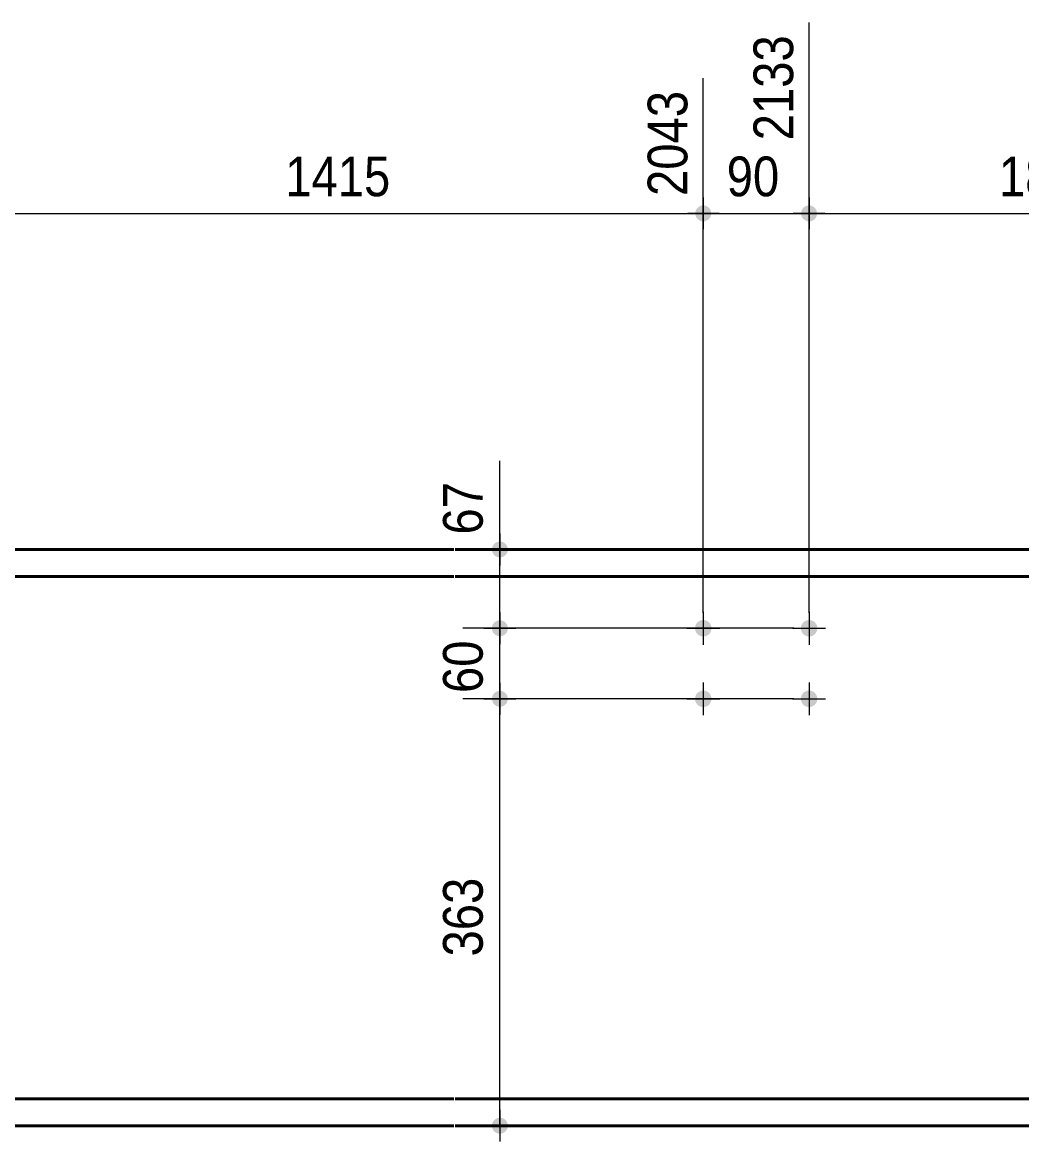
# Model space of a CAD drawing. Header units: millimetres. Extents: x 2 to 410, y 5 to 282.
# Drawn here: x 75 to 140.4, y 132.9 to 206.1 of the extents above; entities that cross this region are included whole.
import ezdxf

# ---------------------------------------------------------------- set-up
doc = ezdxf.new("R2010")
doc.units = ezdxf.units.MM
for name, color, linetype, lineweight in [('Boulon', 7, 'Continuous', 0), ('Cotation', 7, 'Continuous', 0), ('Piece', 2, 'Continuous', 0)]:
    doc.layers.add(name, color=color, linetype=linetype, lineweight=lineweight)
doc.styles.add('ARIAL', font='ARIAL.TTF')

# ---------------------------------------------------------------- blocks, each defined once
blk = doc.blocks.new('*A3')
at = {"layer": 'Boulon'}
for points in [[(125.93, 166.469), (125.932, 166.495), (125.935, 166.521), (125.94, 166.547), (125.945, 166.573), (125.952, 166.598), (125.961, 166.623), (125.97, 166.648), (125.981, 166.672), (125.993, 166.696), (126.006, 166.719), (126.02, 166.741), (126.035, 166.763), (126.051, 166.784), (126.069, 166.804), (126.087, 166.823), (126.106, 166.841), (126.126, 166.858), (126.147, 166.875), (126.168, 166.89), (126.191, 166.904), (126.214, 166.917), (126.237, 166.929), (126.262, 166.94), (126.286, 166.949), (126.311, 166.957), (126.337, 166.964), (126.363, 166.97), (126.389, 166.975), (126.415, 166.978), (126.441, 166.98), (126.468, 166.981), (126.494, 166.98), (126.52, 166.978), (126.547, 166.975), (126.573, 166.97), (126.598, 166.964), (126.624, 166.957), (126.649, 166.949), (126.674, 166.94), (126.698, 166.929), (126.721, 166.917), (126.744, 166.904), (126.767, 166.89), (126.788, 166.875), (126.809, 166.858), (126.829, 166.841), (126.848, 166.823), (126.867, 166.804), (126.884, 166.784), (126.9, 166.763), (126.915, 166.741), (126.929, 166.719), (126.943, 166.696), (126.954, 166.672), (126.965, 166.648), (126.975, 166.623), (126.983, 166.598), (126.99, 166.573), (126.996, 166.547), (127, 166.521), (127.003, 166.495), (127.005, 166.469), (127.006, 166.442), (127.005, 166.416), (127.003, 166.389), (127, 166.363), (126.996, 166.337), (126.99, 166.311), (126.983, 166.286), (126.975, 166.261), (126.965, 166.236), (126.954, 166.212), (126.943, 166.188), (126.929, 166.165), (126.915, 166.143), (126.9, 166.121), (126.884, 166.1), (126.867, 166.08), (126.848, 166.061), (126.829, 166.043), (126.809, 166.026), (126.788, 166.01), (126.767, 165.994), (126.744, 165.98), (126.721, 165.967), (126.698, 165.955), (126.674, 165.945), (126.649, 165.935), (126.624, 165.927), (126.598, 165.92), (126.573, 165.914), (126.547, 165.909), (126.52, 165.906), (126.494, 165.904), (126.468, 165.904), (126.441, 165.904), (126.415, 165.906), (126.389, 165.909), (126.363, 165.914), (126.337, 165.92), (126.311, 165.927), (126.286, 165.935), (126.262, 165.945), (126.237, 165.955), (126.214, 165.967), (126.191, 165.98), (126.168, 165.994), (126.147, 166.01), (126.126, 166.026), (126.106, 166.043), (126.087, 166.061), (126.069, 166.08), (126.051, 166.1), (126.035, 166.121), (126.02, 166.143), (126.006, 166.165), (125.993, 166.188), (125.981, 166.212), (125.97, 166.236), (125.961, 166.261), (125.952, 166.286), (125.945, 166.311), (125.94, 166.337), (125.935, 166.363), (125.932, 166.389), (125.93, 166.416), (125.929, 166.442)], [(125.93, 161.853), (125.932, 161.879), (125.935, 161.906), (125.94, 161.932), (125.945, 161.958), (125.952, 161.983), (125.961, 162.008), (125.97, 162.033), (125.981, 162.057), (125.993, 162.081), (126.006, 162.104), (126.02, 162.126), (126.035, 162.147), (126.051, 162.168), (126.069, 162.188), (126.087, 162.207), (126.106, 162.226), (126.126, 162.243), (126.147, 162.259), (126.168, 162.274), (126.191, 162.289), (126.214, 162.302), (126.237, 162.313), (126.262, 162.324), (126.286, 162.334), (126.311, 162.342), (126.337, 162.349), (126.363, 162.355), (126.389, 162.359), (126.415, 162.363), (126.441, 162.365), (126.468, 162.365), (126.494, 162.365), (126.52, 162.363), (126.547, 162.359), (126.573, 162.355), (126.598, 162.349), (126.624, 162.342), (126.649, 162.334), (126.674, 162.324), (126.698, 162.313), (126.721, 162.302), (126.744, 162.289), (126.767, 162.274), (126.788, 162.259), (126.809, 162.243), (126.829, 162.226), (126.848, 162.207), (126.867, 162.188), (126.884, 162.168), (126.9, 162.147), (126.915, 162.126), (126.929, 162.104), (126.943, 162.081), (126.954, 162.057), (126.965, 162.033), (126.975, 162.008), (126.983, 161.983), (126.99, 161.958), (126.996, 161.932), (127, 161.906), (127.003, 161.879), (127.005, 161.853), (127.006, 161.827), (127.005, 161.8), (127.003, 161.774), (127, 161.748), (126.996, 161.722), (126.99, 161.696), (126.983, 161.67), (126.975, 161.645), (126.965, 161.621), (126.954, 161.596), (126.943, 161.573), (126.929, 161.55), (126.915, 161.528), (126.9, 161.506), (126.884, 161.485), (126.867, 161.465), (126.848, 161.446), (126.829, 161.428), (126.809, 161.41), (126.788, 161.394), (126.767, 161.379), (126.744, 161.365), (126.721, 161.352), (126.698, 161.34), (126.674, 161.329), (126.649, 161.32), (126.624, 161.311), (126.598, 161.304), (126.573, 161.299), (126.547, 161.294), (126.52, 161.291), (126.494, 161.289), (126.468, 161.288), (126.441, 161.289), (126.415, 161.291), (126.389, 161.294), (126.363, 161.299), (126.337, 161.304), (126.311, 161.311), (126.286, 161.32), (126.262, 161.329), (126.237, 161.34), (126.214, 161.352), (126.191, 161.365), (126.168, 161.379), (126.147, 161.394), (126.126, 161.41), (126.106, 161.428), (126.087, 161.446), (126.069, 161.465), (126.051, 161.485), (126.035, 161.506), (126.02, 161.528), (126.006, 161.55), (125.993, 161.573), (125.981, 161.596), (125.97, 161.621), (125.961, 161.645), (125.952, 161.67), (125.945, 161.696), (125.94, 161.722), (125.935, 161.748), (125.932, 161.774), (125.93, 161.8), (125.929, 161.827)]]:
    blk.add_hatch(color=256, dxfattribs=at).paths.add_polyline_path(points, flags=17)
at = {"layer": 'Boulon', "linetype": 'Continuous', "lineweight": 0}
for p, q in [((126.468, 167.519), (126.468, 165.365)), ((125.391, 166.442), (127.545, 166.442)), ((126.468, 162.904), (126.468, 160.75)), ((125.391, 161.827), (127.545, 161.827))]:
    blk.add_line(p, q, dxfattribs=at)
blk = doc.blocks.new('*A4')
at = {"layer": 'Boulon'}
for points in [[(119.007, 166.469), (119.009, 166.495), (119.012, 166.521), (119.016, 166.547), (119.022, 166.573), (119.029, 166.598), (119.038, 166.623), (119.047, 166.648), (119.058, 166.672), (119.07, 166.696), (119.083, 166.719), (119.097, 166.741), (119.112, 166.763), (119.128, 166.784), (119.146, 166.804), (119.164, 166.823), (119.183, 166.841), (119.203, 166.858), (119.224, 166.875), (119.245, 166.89), (119.268, 166.904), (119.291, 166.917), (119.314, 166.929), (119.338, 166.94), (119.363, 166.949), (119.388, 166.957), (119.414, 166.964), (119.439, 166.97), (119.466, 166.975), (119.492, 166.978), (119.518, 166.98), (119.545, 166.981), (119.571, 166.98), (119.597, 166.978), (119.624, 166.975), (119.65, 166.97), (119.675, 166.964), (119.701, 166.957), (119.726, 166.949), (119.751, 166.94), (119.775, 166.929), (119.798, 166.917), (119.821, 166.904), (119.844, 166.89), (119.865, 166.875), (119.886, 166.858), (119.906, 166.841), (119.925, 166.823), (119.944, 166.804), (119.961, 166.784), (119.977, 166.763), (119.992, 166.741), (120.006, 166.719), (120.019, 166.696), (120.031, 166.672), (120.042, 166.648), (120.052, 166.623), (120.06, 166.598), (120.067, 166.573), (120.073, 166.547), (120.077, 166.521), (120.08, 166.495), (120.082, 166.469), (120.083, 166.442), (120.082, 166.416), (120.08, 166.389), (120.077, 166.363), (120.073, 166.337), (120.067, 166.311), (120.06, 166.286), (120.052, 166.261), (120.042, 166.236), (120.031, 166.212), (120.019, 166.188), (120.006, 166.165), (119.992, 166.143), (119.977, 166.121), (119.961, 166.1), (119.944, 166.08), (119.925, 166.061), (119.906, 166.043), (119.886, 166.026), (119.865, 166.01), (119.844, 165.994), (119.821, 165.98), (119.798, 165.967), (119.775, 165.955), (119.751, 165.945), (119.726, 165.935), (119.701, 165.927), (119.675, 165.92), (119.65, 165.914), (119.624, 165.909), (119.597, 165.906), (119.571, 165.904), (119.545, 165.904), (119.518, 165.904), (119.492, 165.906), (119.466, 165.909), (119.439, 165.914), (119.414, 165.92), (119.388, 165.927), (119.363, 165.935), (119.338, 165.945), (119.314, 165.955), (119.291, 165.967), (119.268, 165.98), (119.245, 165.994), (119.224, 166.01), (119.203, 166.026), (119.183, 166.043), (119.164, 166.061), (119.146, 166.08), (119.128, 166.1), (119.112, 166.121), (119.097, 166.143), (119.083, 166.165), (119.07, 166.188), (119.058, 166.212), (119.047, 166.236), (119.038, 166.261), (119.029, 166.286), (119.022, 166.311), (119.016, 166.337), (119.012, 166.363), (119.009, 166.389), (119.007, 166.416), (119.006, 166.442)], [(119.007, 161.853), (119.009, 161.879), (119.012, 161.906), (119.016, 161.932), (119.022, 161.958), (119.029, 161.983), (119.038, 162.008), (119.047, 162.033), (119.058, 162.057), (119.07, 162.081), (119.083, 162.104), (119.097, 162.126), (119.112, 162.147), (119.128, 162.168), (119.146, 162.188), (119.164, 162.207), (119.183, 162.226), (119.203, 162.243), (119.224, 162.259), (119.245, 162.274), (119.268, 162.289), (119.291, 162.302), (119.314, 162.313), (119.338, 162.324), (119.363, 162.334), (119.388, 162.342), (119.414, 162.349), (119.439, 162.355), (119.466, 162.359), (119.492, 162.363), (119.518, 162.365), (119.545, 162.365), (119.571, 162.365), (119.597, 162.363), (119.624, 162.359), (119.65, 162.355), (119.675, 162.349), (119.701, 162.342), (119.726, 162.334), (119.751, 162.324), (119.775, 162.313), (119.798, 162.302), (119.821, 162.289), (119.844, 162.274), (119.865, 162.259), (119.886, 162.243), (119.906, 162.226), (119.925, 162.207), (119.944, 162.188), (119.961, 162.168), (119.977, 162.147), (119.992, 162.126), (120.006, 162.104), (120.019, 162.081), (120.031, 162.057), (120.042, 162.033), (120.052, 162.008), (120.06, 161.983), (120.067, 161.958), (120.073, 161.932), (120.077, 161.906), (120.08, 161.879), (120.082, 161.853), (120.083, 161.827), (120.082, 161.8), (120.08, 161.774), (120.077, 161.748), (120.073, 161.722), (120.067, 161.696), (120.06, 161.67), (120.052, 161.645), (120.042, 161.621), (120.031, 161.596), (120.019, 161.573), (120.006, 161.55), (119.992, 161.528), (119.977, 161.506), (119.961, 161.485), (119.944, 161.465), (119.925, 161.446), (119.906, 161.428), (119.886, 161.41), (119.865, 161.394), (119.844, 161.379), (119.821, 161.365), (119.798, 161.352), (119.775, 161.34), (119.751, 161.329), (119.726, 161.32), (119.701, 161.311), (119.675, 161.304), (119.65, 161.299), (119.624, 161.294), (119.597, 161.291), (119.571, 161.289), (119.545, 161.288), (119.518, 161.289), (119.492, 161.291), (119.466, 161.294), (119.439, 161.299), (119.414, 161.304), (119.388, 161.311), (119.363, 161.32), (119.338, 161.329), (119.314, 161.34), (119.291, 161.352), (119.268, 161.365), (119.245, 161.379), (119.224, 161.394), (119.203, 161.41), (119.183, 161.428), (119.164, 161.446), (119.146, 161.465), (119.128, 161.485), (119.112, 161.506), (119.097, 161.528), (119.083, 161.55), (119.07, 161.573), (119.058, 161.596), (119.047, 161.621), (119.038, 161.645), (119.029, 161.67), (119.022, 161.696), (119.016, 161.722), (119.012, 161.748), (119.009, 161.774), (119.007, 161.8), (119.006, 161.827)]]:
    blk.add_hatch(color=256, dxfattribs=at).paths.add_polyline_path(points, flags=17)
at = {"layer": 'Boulon', "linetype": 'Continuous', "lineweight": 0}
for p, q in [((119.545, 167.519), (119.545, 165.365)), ((118.468, 166.442), (120.621, 166.442)), ((119.545, 162.904), (119.545, 160.75)), ((118.468, 161.827), (120.621, 161.827))]:
    blk.add_line(p, q, dxfattribs=at)
blk = doc.blocks.new('*A16')
at = {"layer": 'Piece', "color": 2, "linetype": 'Continuous', "lineweight": 40}
for p, q in [((24.239114, 171.595927), (103.216109, 171.595927)), ((103.316109, 171.595927), (142.696056, 171.595927)), ((103.216109, 169.826697), (24.769883, 169.826697)), ((142.696056, 169.826697), (103.316109, 169.826697)), ((103.216109, 135.67285), (35.016037, 135.67285)), ((142.696056, 135.67285), (103.316109, 135.67285)), ((35.546806, 133.90362), (103.216109, 133.90362)), ((103.316109, 133.90362), (142.696056, 133.90362))]:
    blk.add_line(p, q, dxfattribs=at)
blk = doc.blocks.new('*A61')
at = {"layer": 'Cotation'}
for points in [[(106.214, 161.307), (106.188, 161.309), (106.163, 161.312), (106.138, 161.317), (106.113, 161.322), (106.088, 161.329), (106.064, 161.337), (106.04, 161.346), (106.017, 161.357), (105.994, 161.368), (105.972, 161.381), (105.95, 161.394), (105.929, 161.409), (105.909, 161.425), (105.89, 161.441), (105.871, 161.459), (105.854, 161.477), (105.837, 161.497), (105.821, 161.517), (105.807, 161.538), (105.793, 161.559), (105.781, 161.582), (105.769, 161.604), (105.759, 161.628), (105.75, 161.652), (105.742, 161.676), (105.735, 161.7), (105.729, 161.725), (105.725, 161.75), (105.722, 161.776), (105.72, 161.801), (105.719, 161.827), (105.72, 161.852), (105.722, 161.878), (105.725, 161.903), (105.729, 161.928), (105.735, 161.953), (105.742, 161.978), (105.75, 162.002), (105.759, 162.026), (105.769, 162.049), (105.781, 162.072), (105.793, 162.094), (105.807, 162.116), (105.821, 162.136), (105.837, 162.157), (105.854, 162.176), (105.871, 162.194), (105.89, 162.212), (105.909, 162.229), (105.929, 162.244), (105.95, 162.259), (105.972, 162.273), (105.994, 162.285), (106.017, 162.297), (106.04, 162.307), (106.064, 162.316), (106.088, 162.324), (106.113, 162.331), (106.138, 162.337), (106.163, 162.341), (106.188, 162.344), (106.214, 162.346), (106.239, 162.347), (106.265, 162.346), (106.29, 162.344), (106.315, 162.341), (106.341, 162.337), (106.365, 162.331), (106.39, 162.324), (106.414, 162.316), (106.438, 162.307), (106.461, 162.297), (106.484, 162.285), (106.506, 162.273), (106.528, 162.259), (106.549, 162.244), (106.569, 162.229), (106.588, 162.212), (106.607, 162.194), (106.624, 162.176), (106.641, 162.157), (106.657, 162.136), (106.671, 162.116), (106.685, 162.094), (106.698, 162.072), (106.709, 162.049), (106.72, 162.026), (106.729, 162.002), (106.737, 161.978), (106.744, 161.953), (106.749, 161.928), (106.753, 161.903), (106.757, 161.878), (106.758, 161.852), (106.759, 161.827), (106.758, 161.801), (106.757, 161.776), (106.753, 161.75), (106.749, 161.725), (106.744, 161.7), (106.737, 161.676), (106.729, 161.652), (106.72, 161.628), (106.709, 161.604), (106.698, 161.582), (106.685, 161.559), (106.671, 161.538), (106.657, 161.517), (106.641, 161.497), (106.624, 161.477), (106.607, 161.459), (106.588, 161.441), (106.569, 161.425), (106.549, 161.409), (106.528, 161.394), (106.506, 161.381), (106.484, 161.368), (106.461, 161.357), (106.438, 161.346), (106.414, 161.337), (106.39, 161.329), (106.365, 161.322), (106.341, 161.317), (106.315, 161.312), (106.29, 161.309), (106.265, 161.307), (106.239, 161.307)], [(106.214, 133.384), (106.188, 133.386), (106.163, 133.389), (106.138, 133.394), (106.113, 133.399), (106.088, 133.406), (106.064, 133.414), (106.04, 133.423), (106.017, 133.434), (105.994, 133.445), (105.972, 133.458), (105.95, 133.471), (105.929, 133.486), (105.909, 133.502), (105.89, 133.518), (105.871, 133.536), (105.854, 133.554), (105.837, 133.574), (105.821, 133.594), (105.807, 133.615), (105.793, 133.636), (105.781, 133.658), (105.769, 133.681), (105.759, 133.705), (105.75, 133.728), (105.742, 133.753), (105.735, 133.777), (105.729, 133.802), (105.725, 133.827), (105.722, 133.853), (105.72, 133.878), (105.719, 133.904), (105.72, 133.929), (105.722, 133.955), (105.725, 133.98), (105.729, 134.005), (105.735, 134.03), (105.742, 134.055), (105.75, 134.079), (105.759, 134.103), (105.769, 134.126), (105.781, 134.149), (105.793, 134.171), (105.807, 134.193), (105.821, 134.213), (105.837, 134.234), (105.854, 134.253), (105.871, 134.271), (105.89, 134.289), (105.909, 134.306), (105.929, 134.321), (105.95, 134.336), (105.972, 134.35), (105.994, 134.362), (106.017, 134.374), (106.04, 134.384), (106.064, 134.393), (106.088, 134.401), (106.113, 134.408), (106.138, 134.414), (106.163, 134.418), (106.188, 134.421), (106.214, 134.423), (106.239, 134.424), (106.265, 134.423), (106.29, 134.421), (106.315, 134.418), (106.341, 134.414), (106.365, 134.408), (106.39, 134.401), (106.414, 134.393), (106.438, 134.384), (106.461, 134.374), (106.484, 134.362), (106.506, 134.35), (106.528, 134.336), (106.549, 134.321), (106.569, 134.306), (106.588, 134.289), (106.607, 134.271), (106.624, 134.253), (106.641, 134.234), (106.657, 134.213), (106.671, 134.193), (106.685, 134.171), (106.698, 134.149), (106.709, 134.126), (106.72, 134.103), (106.729, 134.079), (106.737, 134.055), (106.744, 134.03), (106.749, 134.005), (106.753, 133.98), (106.757, 133.955), (106.758, 133.929), (106.759, 133.904), (106.758, 133.878), (106.757, 133.853), (106.753, 133.827), (106.749, 133.802), (106.744, 133.777), (106.737, 133.753), (106.729, 133.728), (106.72, 133.705), (106.709, 133.681), (106.698, 133.658), (106.685, 133.636), (106.671, 133.615), (106.657, 133.594), (106.641, 133.574), (106.624, 133.554), (106.607, 133.536), (106.588, 133.518), (106.569, 133.502), (106.549, 133.486), (106.528, 133.471), (106.506, 133.458), (106.484, 133.445), (106.461, 133.434), (106.438, 133.423), (106.414, 133.414), (106.39, 133.406), (106.365, 133.399), (106.341, 133.394), (106.315, 133.389), (106.29, 133.386), (106.265, 133.384), (106.239, 133.384)]]:
    blk.add_hatch(color=256, dxfattribs=at).paths.add_polyline_path(points, flags=17)
at = {"layer": 'Cotation', "linetype": 'Continuous', "lineweight": 0}
for p, q in [((106.239, 162.867), (106.239, 160.787)), ((106.239, 161.827), (106.239, 162.867)), ((125.468, 161.827), (105.639, 161.827)), ((105.639, 161.827), (107.279, 161.827)), ((106.239, 133.904), (106.239, 161.827)), ((106.239, 134.944), (106.239, 132.864)), ((118.545, 133.904), (103.819, 133.904)), ((105.199, 133.904), (107.279, 133.904)), ((106.239, 133.904), (106.239, 132.864))]:
    blk.add_line(p, q, dxfattribs=at)
at = {"layer": 'Cotation'}
for p in [(106.239, 161.827), (106.239, 133.904)]:
    blk.add_point(p, dxfattribs=at)
at = {"layer": 'Cotation', "style": 'ARIAL', "width": 0.85}
blk.add_text('363', height=2.6, rotation=90.00021, dxfattribs=at).set_placement((105.119, 144.973))
blk = doc.blocks.new('*A62')
at = {"layer": 'Cotation'}
for points in [[(106.214, 165.923), (106.188, 165.925), (106.163, 165.928), (106.138, 165.932), (106.113, 165.938), (106.088, 165.944), (106.064, 165.952), (106.04, 165.962), (106.017, 165.972), (105.994, 165.983), (105.972, 165.996), (105.95, 166.01), (105.929, 166.024), (105.909, 166.04), (105.89, 166.057), (105.871, 166.074), (105.854, 166.093), (105.837, 166.112), (105.821, 166.132), (105.807, 166.153), (105.793, 166.175), (105.781, 166.197), (105.769, 166.22), (105.759, 166.243), (105.75, 166.267), (105.742, 166.291), (105.735, 166.316), (105.729, 166.341), (105.725, 166.366), (105.722, 166.391), (105.72, 166.417), (105.719, 166.442), (105.72, 166.468), (105.722, 166.493), (105.725, 166.518), (105.729, 166.544), (105.735, 166.568), (105.742, 166.593), (105.75, 166.617), (105.759, 166.641), (105.769, 166.664), (105.781, 166.687), (105.793, 166.709), (105.807, 166.731), (105.821, 166.752), (105.837, 166.772), (105.854, 166.791), (105.871, 166.81), (105.89, 166.827), (105.909, 166.844), (105.929, 166.86), (105.95, 166.874), (105.972, 166.888), (105.994, 166.901), (106.017, 166.912), (106.04, 166.922), (106.064, 166.932), (106.088, 166.94), (106.113, 166.946), (106.138, 166.952), (106.163, 166.956), (106.188, 166.96), (106.214, 166.961), (106.239, 166.962), (106.265, 166.961), (106.29, 166.96), (106.315, 166.956), (106.341, 166.952), (106.365, 166.946), (106.39, 166.94), (106.414, 166.932), (106.438, 166.922), (106.461, 166.912), (106.484, 166.901), (106.506, 166.888), (106.528, 166.874), (106.549, 166.86), (106.569, 166.844), (106.588, 166.827), (106.607, 166.81), (106.624, 166.791), (106.641, 166.772), (106.657, 166.752), (106.671, 166.731), (106.685, 166.709), (106.698, 166.687), (106.709, 166.664), (106.72, 166.641), (106.729, 166.617), (106.737, 166.593), (106.744, 166.568), (106.749, 166.544), (106.753, 166.518), (106.757, 166.493), (106.758, 166.468), (106.759, 166.442), (106.758, 166.417), (106.757, 166.391), (106.753, 166.366), (106.749, 166.341), (106.744, 166.316), (106.737, 166.291), (106.729, 166.267), (106.72, 166.243), (106.709, 166.22), (106.698, 166.197), (106.685, 166.175), (106.671, 166.153), (106.657, 166.132), (106.641, 166.112), (106.624, 166.093), (106.607, 166.074), (106.588, 166.057), (106.569, 166.04), (106.549, 166.024), (106.528, 166.01), (106.506, 165.996), (106.484, 165.983), (106.461, 165.972), (106.438, 165.962), (106.414, 165.952), (106.39, 165.944), (106.365, 165.938), (106.341, 165.932), (106.315, 165.928), (106.29, 165.925), (106.265, 165.923), (106.239, 165.922)], [(106.214, 161.307), (106.188, 161.309), (106.163, 161.312), (106.138, 161.317), (106.113, 161.322), (106.088, 161.329), (106.064, 161.337), (106.04, 161.346), (106.017, 161.357), (105.994, 161.368), (105.972, 161.381), (105.95, 161.394), (105.929, 161.409), (105.909, 161.425), (105.89, 161.441), (105.871, 161.459), (105.854, 161.477), (105.837, 161.497), (105.821, 161.517), (105.807, 161.538), (105.793, 161.559), (105.781, 161.582), (105.769, 161.604), (105.759, 161.628), (105.75, 161.652), (105.742, 161.676), (105.735, 161.7), (105.729, 161.725), (105.725, 161.75), (105.722, 161.776), (105.72, 161.801), (105.719, 161.827), (105.72, 161.852), (105.722, 161.878), (105.725, 161.903), (105.729, 161.928), (105.735, 161.953), (105.742, 161.978), (105.75, 162.002), (105.759, 162.026), (105.769, 162.049), (105.781, 162.072), (105.793, 162.094), (105.807, 162.116), (105.821, 162.136), (105.837, 162.157), (105.854, 162.176), (105.871, 162.194), (105.89, 162.212), (105.909, 162.229), (105.929, 162.244), (105.95, 162.259), (105.972, 162.273), (105.994, 162.285), (106.017, 162.297), (106.04, 162.307), (106.064, 162.316), (106.088, 162.324), (106.113, 162.331), (106.138, 162.337), (106.163, 162.341), (106.188, 162.344), (106.214, 162.346), (106.239, 162.347), (106.265, 162.346), (106.29, 162.344), (106.315, 162.341), (106.341, 162.337), (106.365, 162.331), (106.39, 162.324), (106.414, 162.316), (106.438, 162.307), (106.461, 162.297), (106.484, 162.285), (106.506, 162.273), (106.528, 162.259), (106.549, 162.244), (106.569, 162.229), (106.588, 162.212), (106.607, 162.194), (106.624, 162.176), (106.641, 162.157), (106.657, 162.136), (106.671, 162.116), (106.685, 162.094), (106.698, 162.072), (106.709, 162.049), (106.72, 162.026), (106.729, 162.002), (106.737, 161.978), (106.744, 161.953), (106.749, 161.928), (106.753, 161.903), (106.757, 161.878), (106.758, 161.852), (106.759, 161.827), (106.758, 161.801), (106.757, 161.776), (106.753, 161.75), (106.749, 161.725), (106.744, 161.7), (106.737, 161.676), (106.729, 161.652), (106.72, 161.628), (106.709, 161.604), (106.698, 161.582), (106.685, 161.559), (106.671, 161.538), (106.657, 161.517), (106.641, 161.497), (106.624, 161.477), (106.607, 161.459), (106.588, 161.441), (106.569, 161.425), (106.549, 161.409), (106.528, 161.394), (106.506, 161.381), (106.484, 161.368), (106.461, 161.357), (106.438, 161.346), (106.414, 161.337), (106.39, 161.329), (106.365, 161.322), (106.341, 161.317), (106.315, 161.312), (106.29, 161.309), (106.265, 161.307), (106.239, 161.307)]]:
    blk.add_hatch(color=256, dxfattribs=at).paths.add_polyline_path(points, flags=17)
at = {"layer": 'Cotation', "linetype": 'Continuous', "lineweight": 0}
for p, q in [((106.239, 167.482), (106.239, 165.402)), ((106.239, 166.442), (106.239, 167.482)), ((125.468, 166.442), (103.819, 166.442)), ((105.199, 166.442), (107.279, 166.442)), ((106.239, 161.827), (106.239, 166.442)), ((106.239, 162.867), (106.239, 160.787)), ((125.468, 161.827), (103.819, 161.827)), ((105.199, 161.827), (107.279, 161.827)), ((106.239, 161.827), (106.239, 160.787))]:
    blk.add_line(p, q, dxfattribs=at)
at = {"layer": 'Cotation'}
for p in [(106.239, 166.442), (106.239, 161.827)]:
    blk.add_point(p, dxfattribs=at)
at = {"layer": 'Cotation', "style": 'ARIAL', "width": 0.85}
blk.add_text('60', height=2.6, rotation=90.00021, dxfattribs=at).set_placement((105.119, 162.206))
blk = doc.blocks.new('*A63')
at = {"layer": 'Cotation'}
for points in [[(106.214, 171.077), (106.188, 171.078), (106.163, 171.082), (106.138, 171.086), (106.113, 171.092), (106.088, 171.098), (106.064, 171.106), (106.04, 171.116), (106.017, 171.126), (105.994, 171.137), (105.972, 171.15), (105.95, 171.164), (105.929, 171.178), (105.909, 171.194), (105.89, 171.211), (105.871, 171.228), (105.854, 171.247), (105.837, 171.266), (105.821, 171.286), (105.807, 171.307), (105.793, 171.329), (105.781, 171.351), (105.769, 171.374), (105.759, 171.397), (105.75, 171.421), (105.742, 171.445), (105.735, 171.47), (105.729, 171.494), (105.725, 171.52), (105.722, 171.545), (105.72, 171.57), (105.719, 171.596), (105.72, 171.621), (105.722, 171.647), (105.725, 171.672), (105.729, 171.697), (105.735, 171.722), (105.742, 171.747), (105.75, 171.771), (105.759, 171.795), (105.769, 171.818), (105.781, 171.841), (105.793, 171.863), (105.807, 171.885), (105.821, 171.906), (105.837, 171.926), (105.854, 171.945), (105.871, 171.964), (105.89, 171.981), (105.909, 171.998), (105.929, 172.014), (105.95, 172.028), (105.972, 172.042), (105.994, 172.055), (106.017, 172.066), (106.04, 172.076), (106.064, 172.086), (106.088, 172.094), (106.113, 172.1), (106.138, 172.106), (106.163, 172.11), (106.188, 172.113), (106.214, 172.115), (106.239, 172.116), (106.265, 172.115), (106.29, 172.113), (106.315, 172.11), (106.341, 172.106), (106.365, 172.1), (106.39, 172.094), (106.414, 172.086), (106.438, 172.076), (106.461, 172.066), (106.484, 172.055), (106.506, 172.042), (106.528, 172.028), (106.549, 172.014), (106.569, 171.998), (106.588, 171.981), (106.607, 171.964), (106.624, 171.945), (106.641, 171.926), (106.657, 171.906), (106.671, 171.885), (106.685, 171.863), (106.698, 171.841), (106.709, 171.818), (106.72, 171.795), (106.729, 171.771), (106.737, 171.747), (106.744, 171.722), (106.749, 171.697), (106.753, 171.672), (106.757, 171.647), (106.758, 171.621), (106.759, 171.596), (106.758, 171.57), (106.757, 171.545), (106.753, 171.52), (106.749, 171.494), (106.744, 171.47), (106.737, 171.445), (106.729, 171.421), (106.72, 171.397), (106.709, 171.374), (106.698, 171.351), (106.685, 171.329), (106.671, 171.307), (106.657, 171.286), (106.641, 171.266), (106.624, 171.247), (106.607, 171.228), (106.588, 171.211), (106.569, 171.194), (106.549, 171.178), (106.528, 171.164), (106.506, 171.15), (106.484, 171.137), (106.461, 171.126), (106.438, 171.116), (106.414, 171.106), (106.39, 171.098), (106.365, 171.092), (106.341, 171.086), (106.315, 171.082), (106.29, 171.078), (106.265, 171.077), (106.239, 171.076)], [(106.214, 165.923), (106.188, 165.925), (106.163, 165.928), (106.138, 165.932), (106.113, 165.938), (106.088, 165.944), (106.064, 165.952), (106.04, 165.962), (106.017, 165.972), (105.994, 165.983), (105.972, 165.996), (105.95, 166.01), (105.929, 166.024), (105.909, 166.04), (105.89, 166.057), (105.871, 166.074), (105.854, 166.093), (105.837, 166.112), (105.821, 166.132), (105.807, 166.153), (105.793, 166.175), (105.781, 166.197), (105.769, 166.22), (105.759, 166.243), (105.75, 166.267), (105.742, 166.291), (105.735, 166.316), (105.729, 166.341), (105.725, 166.366), (105.722, 166.391), (105.72, 166.417), (105.719, 166.442), (105.72, 166.468), (105.722, 166.493), (105.725, 166.518), (105.729, 166.544), (105.735, 166.568), (105.742, 166.593), (105.75, 166.617), (105.759, 166.641), (105.769, 166.664), (105.781, 166.687), (105.793, 166.709), (105.807, 166.731), (105.821, 166.752), (105.837, 166.772), (105.854, 166.791), (105.871, 166.81), (105.89, 166.827), (105.909, 166.844), (105.929, 166.86), (105.95, 166.874), (105.972, 166.888), (105.994, 166.901), (106.017, 166.912), (106.04, 166.922), (106.064, 166.932), (106.088, 166.94), (106.113, 166.946), (106.138, 166.952), (106.163, 166.956), (106.188, 166.96), (106.214, 166.961), (106.239, 166.962), (106.265, 166.961), (106.29, 166.96), (106.315, 166.956), (106.341, 166.952), (106.365, 166.946), (106.39, 166.94), (106.414, 166.932), (106.438, 166.922), (106.461, 166.912), (106.484, 166.901), (106.506, 166.888), (106.528, 166.874), (106.549, 166.86), (106.569, 166.844), (106.588, 166.827), (106.607, 166.81), (106.624, 166.791), (106.641, 166.772), (106.657, 166.752), (106.671, 166.731), (106.685, 166.709), (106.698, 166.687), (106.709, 166.664), (106.72, 166.641), (106.729, 166.617), (106.737, 166.593), (106.744, 166.568), (106.749, 166.544), (106.753, 166.518), (106.757, 166.493), (106.758, 166.468), (106.759, 166.442), (106.758, 166.417), (106.757, 166.391), (106.753, 166.366), (106.749, 166.341), (106.744, 166.316), (106.737, 166.291), (106.729, 166.267), (106.72, 166.243), (106.709, 166.22), (106.698, 166.197), (106.685, 166.175), (106.671, 166.153), (106.657, 166.132), (106.641, 166.112), (106.624, 166.093), (106.607, 166.074), (106.588, 166.057), (106.569, 166.04), (106.549, 166.024), (106.528, 166.01), (106.506, 165.996), (106.484, 165.983), (106.461, 165.972), (106.438, 165.962), (106.414, 165.952), (106.39, 165.944), (106.365, 165.938), (106.341, 165.932), (106.315, 165.928), (106.29, 165.925), (106.265, 165.923), (106.239, 165.922)]]:
    blk.add_hatch(color=256, dxfattribs=at).paths.add_polyline_path(points, flags=17)
at = {"layer": 'Cotation', "linetype": 'Continuous', "lineweight": 0}
for p, q in [((106.239, 171.596), (106.239, 177.403)), ((106.239, 171.596), (106.239, 177.403)), ((106.239, 172.636), (106.239, 170.556)), ((118.545, 171.596), (103.819, 171.596)), ((105.199, 171.596), (107.279, 171.596)), ((106.239, 166.442), (106.239, 171.596)), ((106.239, 167.482), (106.239, 165.402)), ((125.468, 166.442), (105.639, 166.442)), ((105.639, 166.442), (107.279, 166.442)), ((106.239, 166.442), (106.239, 165.402))]:
    blk.add_line(p, q, dxfattribs=at)
at = {"layer": 'Cotation'}
for p in [(106.239, 171.596), (106.239, 166.442)]:
    blk.add_point(p, dxfattribs=at)
at = {"layer": 'Cotation', "style": 'ARIAL', "width": 0.85}
blk.add_text('67', height=2.6, rotation=90.00021, dxfattribs=at).set_placement((105.119, 172.571))
blk = doc.blocks.new('*A83')
at = {"layer": 'Cotation'}
for points in [[(72.545, 193.059), (72.519, 193.061), (72.494, 193.064), (72.469, 193.069), (72.444, 193.074), (72.419, 193.081), (72.395, 193.089), (72.371, 193.098), (72.348, 193.108), (72.325, 193.12), (72.303, 193.133), (72.281, 193.146), (72.26, 193.161), (72.24, 193.177), (72.221, 193.193), (72.202, 193.211), (72.185, 193.229), (72.168, 193.249), (72.152, 193.269), (72.138, 193.29), (72.124, 193.311), (72.111, 193.333), (72.1, 193.356), (72.09, 193.38), (72.08, 193.403), (72.072, 193.428), (72.066, 193.452), (72.06, 193.477), (72.056, 193.502), (72.053, 193.528), (72.051, 193.553), (72.05, 193.579), (72.051, 193.604), (72.053, 193.63), (72.056, 193.655), (72.06, 193.68), (72.066, 193.705), (72.072, 193.73), (72.08, 193.754), (72.09, 193.778), (72.1, 193.801), (72.111, 193.824), (72.124, 193.846), (72.138, 193.867), (72.152, 193.888), (72.168, 193.908), (72.185, 193.928), (72.202, 193.946), (72.221, 193.964), (72.24, 193.981), (72.26, 193.996), (72.281, 194.011), (72.303, 194.025), (72.325, 194.037), (72.348, 194.049), (72.371, 194.059), (72.395, 194.068), (72.419, 194.076), (72.444, 194.083), (72.469, 194.089), (72.494, 194.093), (72.519, 194.096), (72.545, 194.098), (72.57, 194.099), (72.596, 194.098), (72.621, 194.096), (72.646, 194.093), (72.671, 194.089), (72.696, 194.083), (72.721, 194.076), (72.745, 194.068), (72.769, 194.059), (72.792, 194.049), (72.815, 194.037), (72.837, 194.025), (72.859, 194.011), (72.88, 193.996), (72.9, 193.981), (72.919, 193.964), (72.938, 193.946), (72.955, 193.928), (72.972, 193.908), (72.988, 193.888), (73.002, 193.867), (73.016, 193.846), (73.029, 193.824), (73.04, 193.801), (73.05, 193.778), (73.06, 193.754), (73.068, 193.73), (73.074, 193.705), (73.08, 193.68), (73.084, 193.655), (73.088, 193.63), (73.089, 193.604), (73.09, 193.579), (73.089, 193.553), (73.088, 193.528), (73.084, 193.502), (73.08, 193.477), (73.074, 193.452), (73.068, 193.428), (73.06, 193.403), (73.05, 193.38), (73.04, 193.356), (73.029, 193.333), (73.016, 193.311), (73.002, 193.29), (72.988, 193.269), (72.972, 193.249), (72.955, 193.229), (72.938, 193.211), (72.919, 193.193), (72.9, 193.177), (72.88, 193.161), (72.859, 193.146), (72.837, 193.133), (72.815, 193.12), (72.792, 193.108), (72.769, 193.098), (72.745, 193.089), (72.721, 193.081), (72.696, 193.074), (72.671, 193.069), (72.646, 193.064), (72.621, 193.061), (72.596, 193.059), (72.57, 193.059)], [(119.519, 193.059), (119.494, 193.061), (119.468, 193.064), (119.443, 193.069), (119.418, 193.074), (119.394, 193.081), (119.369, 193.089), (119.346, 193.098), (119.322, 193.108), (119.299, 193.12), (119.277, 193.133), (119.256, 193.146), (119.235, 193.161), (119.215, 193.177), (119.195, 193.193), (119.177, 193.211), (119.159, 193.229), (119.143, 193.249), (119.127, 193.269), (119.112, 193.29), (119.099, 193.311), (119.086, 193.333), (119.074, 193.356), (119.064, 193.38), (119.055, 193.403), (119.047, 193.428), (119.04, 193.452), (119.035, 193.477), (119.03, 193.502), (119.027, 193.528), (119.025, 193.553), (119.025, 193.579), (119.025, 193.604), (119.027, 193.63), (119.03, 193.655), (119.035, 193.68), (119.04, 193.705), (119.047, 193.73), (119.055, 193.754), (119.064, 193.778), (119.074, 193.801), (119.086, 193.824), (119.099, 193.846), (119.112, 193.867), (119.127, 193.888), (119.143, 193.908), (119.159, 193.928), (119.177, 193.946), (119.195, 193.964), (119.215, 193.981), (119.235, 193.996), (119.256, 194.011), (119.277, 194.025), (119.299, 194.037), (119.322, 194.049), (119.346, 194.059), (119.369, 194.068), (119.394, 194.076), (119.418, 194.083), (119.443, 194.089), (119.468, 194.093), (119.494, 194.096), (119.519, 194.098), (119.545, 194.099), (119.57, 194.098), (119.596, 194.096), (119.621, 194.093), (119.646, 194.089), (119.671, 194.083), (119.695, 194.076), (119.72, 194.068), (119.744, 194.059), (119.767, 194.049), (119.79, 194.037), (119.812, 194.025), (119.833, 194.011), (119.854, 193.996), (119.874, 193.981), (119.894, 193.964), (119.912, 193.946), (119.93, 193.928), (119.947, 193.908), (119.962, 193.888), (119.977, 193.867), (119.991, 193.846), (120.003, 193.824), (120.015, 193.801), (120.025, 193.778), (120.034, 193.754), (120.042, 193.73), (120.049, 193.705), (120.055, 193.68), (120.059, 193.655), (120.062, 193.63), (120.064, 193.604), (120.065, 193.579), (120.064, 193.553), (120.062, 193.528), (120.059, 193.502), (120.055, 193.477), (120.049, 193.452), (120.042, 193.428), (120.034, 193.403), (120.025, 193.38), (120.015, 193.356), (120.003, 193.333), (119.991, 193.311), (119.977, 193.29), (119.962, 193.269), (119.947, 193.249), (119.93, 193.229), (119.912, 193.211), (119.894, 193.193), (119.874, 193.177), (119.854, 193.161), (119.833, 193.146), (119.812, 193.133), (119.79, 193.12), (119.767, 193.108), (119.744, 193.098), (119.72, 193.089), (119.695, 193.081), (119.671, 193.074), (119.646, 193.069), (119.621, 193.064), (119.596, 193.061), (119.57, 193.059), (119.545, 193.059)]]:
    blk.add_hatch(color=256, dxfattribs=at).paths.add_polyline_path(points, flags=17)
at = {"layer": 'Cotation', "linetype": 'Continuous', "lineweight": 0}
for p, q in [((72.57, 163.981), (72.57, 204.144)), ((119.545, 167.442), (119.545, 202.432)), ((72.57, 194.619), (72.57, 192.539)), ((119.545, 194.619), (119.545, 192.539)), ((73.61, 193.579), (71.53, 193.579)), ((72.57, 193.579), (71.53, 193.579)), ((72.57, 193.579), (119.545, 193.579)), ((120.585, 193.579), (118.505, 193.579)), ((119.545, 193.579), (120.585, 193.579))]:
    blk.add_line(p, q, dxfattribs=at)
at = {"layer": 'Cotation'}
for p in [(72.57, 193.579), (119.545, 193.579)]:
    blk.add_point(p, dxfattribs=at)
at = {"layer": 'Cotation', "style": 'ARIAL', "width": 0.85}
blk.add_text('2043', height=2.6, rotation=90.00021, dxfattribs=at).set_placement((118.505, 194.719))
blk.add_text('1415', height=2.6, dxfattribs=at).set_placement((92.2, 194.699))
blk = doc.blocks.new('*A84')
at = {"layer": 'Cotation'}
for points in [[(119.519, 193.059), (119.494, 193.061), (119.468, 193.064), (119.443, 193.069), (119.418, 193.074), (119.394, 193.081), (119.369, 193.089), (119.346, 193.098), (119.322, 193.108), (119.299, 193.12), (119.277, 193.133), (119.256, 193.146), (119.235, 193.161), (119.215, 193.177), (119.195, 193.193), (119.177, 193.211), (119.159, 193.229), (119.143, 193.249), (119.127, 193.269), (119.112, 193.29), (119.099, 193.311), (119.086, 193.333), (119.074, 193.356), (119.064, 193.38), (119.055, 193.403), (119.047, 193.428), (119.04, 193.452), (119.035, 193.477), (119.03, 193.502), (119.027, 193.528), (119.025, 193.553), (119.025, 193.579), (119.025, 193.604), (119.027, 193.63), (119.03, 193.655), (119.035, 193.68), (119.04, 193.705), (119.047, 193.73), (119.055, 193.754), (119.064, 193.778), (119.074, 193.801), (119.086, 193.824), (119.099, 193.846), (119.112, 193.867), (119.127, 193.888), (119.143, 193.908), (119.159, 193.928), (119.177, 193.946), (119.195, 193.964), (119.215, 193.981), (119.235, 193.996), (119.256, 194.011), (119.277, 194.025), (119.299, 194.037), (119.322, 194.049), (119.346, 194.059), (119.369, 194.068), (119.394, 194.076), (119.418, 194.083), (119.443, 194.089), (119.468, 194.093), (119.494, 194.096), (119.519, 194.098), (119.545, 194.099), (119.57, 194.098), (119.596, 194.096), (119.621, 194.093), (119.646, 194.089), (119.671, 194.083), (119.695, 194.076), (119.72, 194.068), (119.744, 194.059), (119.767, 194.049), (119.79, 194.037), (119.812, 194.025), (119.833, 194.011), (119.854, 193.996), (119.874, 193.981), (119.894, 193.964), (119.912, 193.946), (119.93, 193.928), (119.947, 193.908), (119.962, 193.888), (119.977, 193.867), (119.991, 193.846), (120.003, 193.824), (120.015, 193.801), (120.025, 193.778), (120.034, 193.754), (120.042, 193.73), (120.049, 193.705), (120.055, 193.68), (120.059, 193.655), (120.062, 193.63), (120.064, 193.604), (120.065, 193.579), (120.064, 193.553), (120.062, 193.528), (120.059, 193.502), (120.055, 193.477), (120.049, 193.452), (120.042, 193.428), (120.034, 193.403), (120.025, 193.38), (120.015, 193.356), (120.003, 193.333), (119.991, 193.311), (119.977, 193.29), (119.962, 193.269), (119.947, 193.249), (119.93, 193.229), (119.912, 193.211), (119.894, 193.193), (119.874, 193.177), (119.854, 193.161), (119.833, 193.146), (119.812, 193.133), (119.79, 193.12), (119.767, 193.108), (119.744, 193.098), (119.72, 193.089), (119.695, 193.081), (119.671, 193.074), (119.646, 193.069), (119.621, 193.064), (119.596, 193.061), (119.57, 193.059), (119.545, 193.059)], [(126.442, 193.059), (126.417, 193.061), (126.391, 193.064), (126.366, 193.069), (126.341, 193.074), (126.317, 193.081), (126.292, 193.089), (126.269, 193.098), (126.245, 193.108), (126.222, 193.12), (126.2, 193.133), (126.179, 193.146), (126.158, 193.161), (126.138, 193.177), (126.118, 193.193), (126.1, 193.211), (126.082, 193.229), (126.066, 193.249), (126.05, 193.269), (126.035, 193.29), (126.022, 193.311), (126.009, 193.333), (125.998, 193.356), (125.987, 193.38), (125.978, 193.403), (125.97, 193.428), (125.963, 193.452), (125.958, 193.477), (125.953, 193.502), (125.95, 193.528), (125.948, 193.553), (125.948, 193.579), (125.948, 193.604), (125.95, 193.63), (125.953, 193.655), (125.958, 193.68), (125.963, 193.705), (125.97, 193.73), (125.978, 193.754), (125.987, 193.778), (125.998, 193.801), (126.009, 193.824), (126.022, 193.846), (126.035, 193.867), (126.05, 193.888), (126.066, 193.908), (126.082, 193.928), (126.1, 193.946), (126.118, 193.964), (126.138, 193.981), (126.158, 193.996), (126.179, 194.011), (126.2, 194.025), (126.222, 194.037), (126.245, 194.049), (126.269, 194.059), (126.292, 194.068), (126.317, 194.076), (126.341, 194.083), (126.366, 194.089), (126.391, 194.093), (126.417, 194.096), (126.442, 194.098), (126.468, 194.099), (126.493, 194.098), (126.519, 194.096), (126.544, 194.093), (126.569, 194.089), (126.594, 194.083), (126.619, 194.076), (126.643, 194.068), (126.667, 194.059), (126.69, 194.049), (126.713, 194.037), (126.735, 194.025), (126.757, 194.011), (126.777, 193.996), (126.798, 193.981), (126.817, 193.964), (126.835, 193.946), (126.853, 193.928), (126.87, 193.908), (126.885, 193.888), (126.9, 193.867), (126.914, 193.846), (126.926, 193.824), (126.938, 193.801), (126.948, 193.778), (126.957, 193.754), (126.965, 193.73), (126.972, 193.705), (126.978, 193.68), (126.982, 193.655), (126.985, 193.63), (126.987, 193.604), (126.988, 193.579), (126.987, 193.553), (126.985, 193.528), (126.982, 193.502), (126.978, 193.477), (126.972, 193.452), (126.965, 193.428), (126.957, 193.403), (126.948, 193.38), (126.938, 193.356), (126.926, 193.333), (126.914, 193.311), (126.9, 193.29), (126.885, 193.269), (126.87, 193.249), (126.853, 193.229), (126.835, 193.211), (126.817, 193.193), (126.798, 193.177), (126.777, 193.161), (126.757, 193.146), (126.735, 193.133), (126.713, 193.12), (126.69, 193.108), (126.667, 193.098), (126.643, 193.089), (126.619, 193.081), (126.594, 193.074), (126.569, 193.069), (126.544, 193.064), (126.519, 193.061), (126.493, 193.059), (126.468, 193.059)]]:
    blk.add_hatch(color=256, dxfattribs=at).paths.add_polyline_path(points, flags=17)
at = {"layer": 'Cotation', "linetype": 'Continuous', "lineweight": 0}
for p, q in [((126.468, 167.442), (126.468, 206.072)), ((119.545, 167.442), (119.545, 202.432)), ((119.545, 194.619), (119.545, 192.539)), ((126.468, 194.619), (126.468, 192.539)), ((120.585, 193.579), (118.505, 193.579)), ((119.545, 193.579), (118.505, 193.579)), ((119.545, 193.579), (126.468, 193.579)), ((127.508, 193.579), (125.428, 193.579)), ((126.468, 193.579), (127.508, 193.579))]:
    blk.add_line(p, q, dxfattribs=at)
at = {"layer": 'Cotation'}
for p in [(119.545, 193.579), (126.468, 193.579)]:
    blk.add_point(p, dxfattribs=at)
at = {"layer": 'Cotation', "style": 'ARIAL', "width": 0.85}
blk.add_text('2133', height=2.6, rotation=90.00021, dxfattribs=at).set_placement((125.428, 198.359))
blk.add_text('90', height=2.6, dxfattribs=at).set_placement((121.078, 194.699))
blk = doc.blocks.new('*A85')
at = {"layer": 'Cotation'}
for points in [[(126.442, 193.059), (126.417, 193.061), (126.391, 193.064), (126.366, 193.069), (126.341, 193.074), (126.317, 193.081), (126.292, 193.089), (126.269, 193.098), (126.245, 193.108), (126.222, 193.12), (126.2, 193.133), (126.179, 193.146), (126.158, 193.161), (126.138, 193.177), (126.118, 193.193), (126.1, 193.211), (126.082, 193.229), (126.066, 193.249), (126.05, 193.269), (126.035, 193.29), (126.022, 193.311), (126.009, 193.333), (125.998, 193.356), (125.987, 193.38), (125.978, 193.403), (125.97, 193.428), (125.963, 193.452), (125.958, 193.477), (125.953, 193.502), (125.95, 193.528), (125.948, 193.553), (125.948, 193.579), (125.948, 193.604), (125.95, 193.63), (125.953, 193.655), (125.958, 193.68), (125.963, 193.705), (125.97, 193.73), (125.978, 193.754), (125.987, 193.778), (125.998, 193.801), (126.009, 193.824), (126.022, 193.846), (126.035, 193.867), (126.05, 193.888), (126.066, 193.908), (126.082, 193.928), (126.1, 193.946), (126.118, 193.964), (126.138, 193.981), (126.158, 193.996), (126.179, 194.011), (126.2, 194.025), (126.222, 194.037), (126.245, 194.049), (126.269, 194.059), (126.292, 194.068), (126.317, 194.076), (126.341, 194.083), (126.366, 194.089), (126.391, 194.093), (126.417, 194.096), (126.442, 194.098), (126.468, 194.099), (126.493, 194.098), (126.519, 194.096), (126.544, 194.093), (126.569, 194.089), (126.594, 194.083), (126.619, 194.076), (126.643, 194.068), (126.667, 194.059), (126.69, 194.049), (126.713, 194.037), (126.735, 194.025), (126.757, 194.011), (126.777, 193.996), (126.798, 193.981), (126.817, 193.964), (126.835, 193.946), (126.853, 193.928), (126.87, 193.908), (126.885, 193.888), (126.9, 193.867), (126.914, 193.846), (126.926, 193.824), (126.938, 193.801), (126.948, 193.778), (126.957, 193.754), (126.965, 193.73), (126.972, 193.705), (126.978, 193.68), (126.982, 193.655), (126.985, 193.63), (126.987, 193.604), (126.988, 193.579), (126.987, 193.553), (126.985, 193.528), (126.982, 193.502), (126.978, 193.477), (126.972, 193.452), (126.965, 193.428), (126.957, 193.403), (126.948, 193.38), (126.938, 193.356), (126.926, 193.333), (126.914, 193.311), (126.9, 193.29), (126.885, 193.269), (126.87, 193.249), (126.853, 193.229), (126.835, 193.211), (126.817, 193.193), (126.798, 193.177), (126.777, 193.161), (126.757, 193.146), (126.735, 193.133), (126.713, 193.12), (126.69, 193.108), (126.667, 193.098), (126.643, 193.089), (126.619, 193.081), (126.594, 193.074), (126.569, 193.069), (126.544, 193.064), (126.519, 193.061), (126.493, 193.059), (126.468, 193.059)], [(158.999, 193.059), (158.974, 193.061), (158.948, 193.064), (158.923, 193.069), (158.898, 193.074), (158.874, 193.081), (158.849, 193.089), (158.825, 193.098), (158.802, 193.108), (158.779, 193.12), (158.757, 193.133), (158.736, 193.146), (158.715, 193.161), (158.695, 193.177), (158.675, 193.193), (158.657, 193.211), (158.639, 193.229), (158.623, 193.249), (158.607, 193.269), (158.592, 193.29), (158.578, 193.311), (158.566, 193.333), (158.554, 193.356), (158.544, 193.38), (158.535, 193.403), (158.527, 193.428), (158.52, 193.452), (158.514, 193.477), (158.51, 193.502), (158.507, 193.528), (158.505, 193.553), (158.504, 193.579), (158.505, 193.604), (158.507, 193.63), (158.51, 193.655), (158.514, 193.68), (158.52, 193.705), (158.527, 193.73), (158.535, 193.754), (158.544, 193.778), (158.554, 193.801), (158.566, 193.824), (158.578, 193.846), (158.592, 193.867), (158.607, 193.888), (158.623, 193.908), (158.639, 193.928), (158.657, 193.946), (158.675, 193.964), (158.695, 193.981), (158.715, 193.996), (158.736, 194.011), (158.757, 194.025), (158.779, 194.037), (158.802, 194.049), (158.825, 194.059), (158.849, 194.068), (158.874, 194.076), (158.898, 194.083), (158.923, 194.089), (158.948, 194.093), (158.974, 194.096), (158.999, 194.098), (159.024, 194.099), (159.05, 194.098), (159.075, 194.096), (159.101, 194.093), (159.126, 194.089), (159.151, 194.083), (159.175, 194.076), (159.2, 194.068), (159.223, 194.059), (159.247, 194.049), (159.27, 194.037), (159.292, 194.025), (159.313, 194.011), (159.334, 193.996), (159.354, 193.981), (159.374, 193.964), (159.392, 193.946), (159.41, 193.928), (159.426, 193.908), (159.442, 193.888), (159.457, 193.867), (159.471, 193.846), (159.483, 193.824), (159.495, 193.801), (159.505, 193.778), (159.514, 193.754), (159.522, 193.73), (159.529, 193.705), (159.534, 193.68), (159.539, 193.655), (159.542, 193.63), (159.544, 193.604), (159.544, 193.579), (159.544, 193.553), (159.542, 193.528), (159.539, 193.502), (159.534, 193.477), (159.529, 193.452), (159.522, 193.428), (159.514, 193.403), (159.505, 193.38), (159.495, 193.356), (159.483, 193.333), (159.471, 193.311), (159.457, 193.29), (159.442, 193.269), (159.426, 193.249), (159.41, 193.229), (159.392, 193.211), (159.374, 193.193), (159.354, 193.177), (159.334, 193.161), (159.313, 193.146), (159.292, 193.133), (159.27, 193.12), (159.247, 193.108), (159.223, 193.098), (159.2, 193.089), (159.175, 193.081), (159.151, 193.074), (159.126, 193.069), (159.101, 193.064), (159.075, 193.061), (159.05, 193.059), (159.024, 193.059)]]:
    blk.add_hatch(color=256, dxfattribs=at).paths.add_polyline_path(points, flags=17)
at = {"layer": 'Cotation', "linetype": 'Continuous', "lineweight": 0}
for p, q in [((126.468, 167.442), (126.468, 206.072)), ((159.024, 167.442), (159.024, 202.432)), ((126.468, 194.619), (126.468, 192.539)), ((159.024, 194.619), (159.024, 192.539)), ((127.508, 193.579), (125.428, 193.579)), ((126.468, 193.579), (125.428, 193.579)), ((126.468, 193.579), (159.024, 193.579)), ((160.064, 193.579), (157.984, 193.579)), ((159.024, 193.579), (160.064, 193.579))]:
    blk.add_line(p, q, dxfattribs=at)
at = {"layer": 'Cotation'}
for p in [(126.468, 193.579), (159.024, 193.579)]:
    blk.add_point(p, dxfattribs=at)
at = {"layer": 'Cotation', "style": 'ARIAL', "width": 0.85}
blk.add_text('3943', height=2.6, rotation=90.00021, dxfattribs=at).set_placement((157.984, 194.719))
blk.add_text('1810', height=2.6, dxfattribs=at).set_placement((138.889, 194.699))

msp = doc.modelspace()

# ---------------------------------------------------------------- block references
at = {"lineweight": 0}
for name in ['*A84', '*A85', '*A83', '*A63', '*A16', '*A62', '*A4', '*A3', '*A61']:
    msp.add_blockref(name, (0, 0), dxfattribs=at)

doc.saveas('drawing.dxf')
